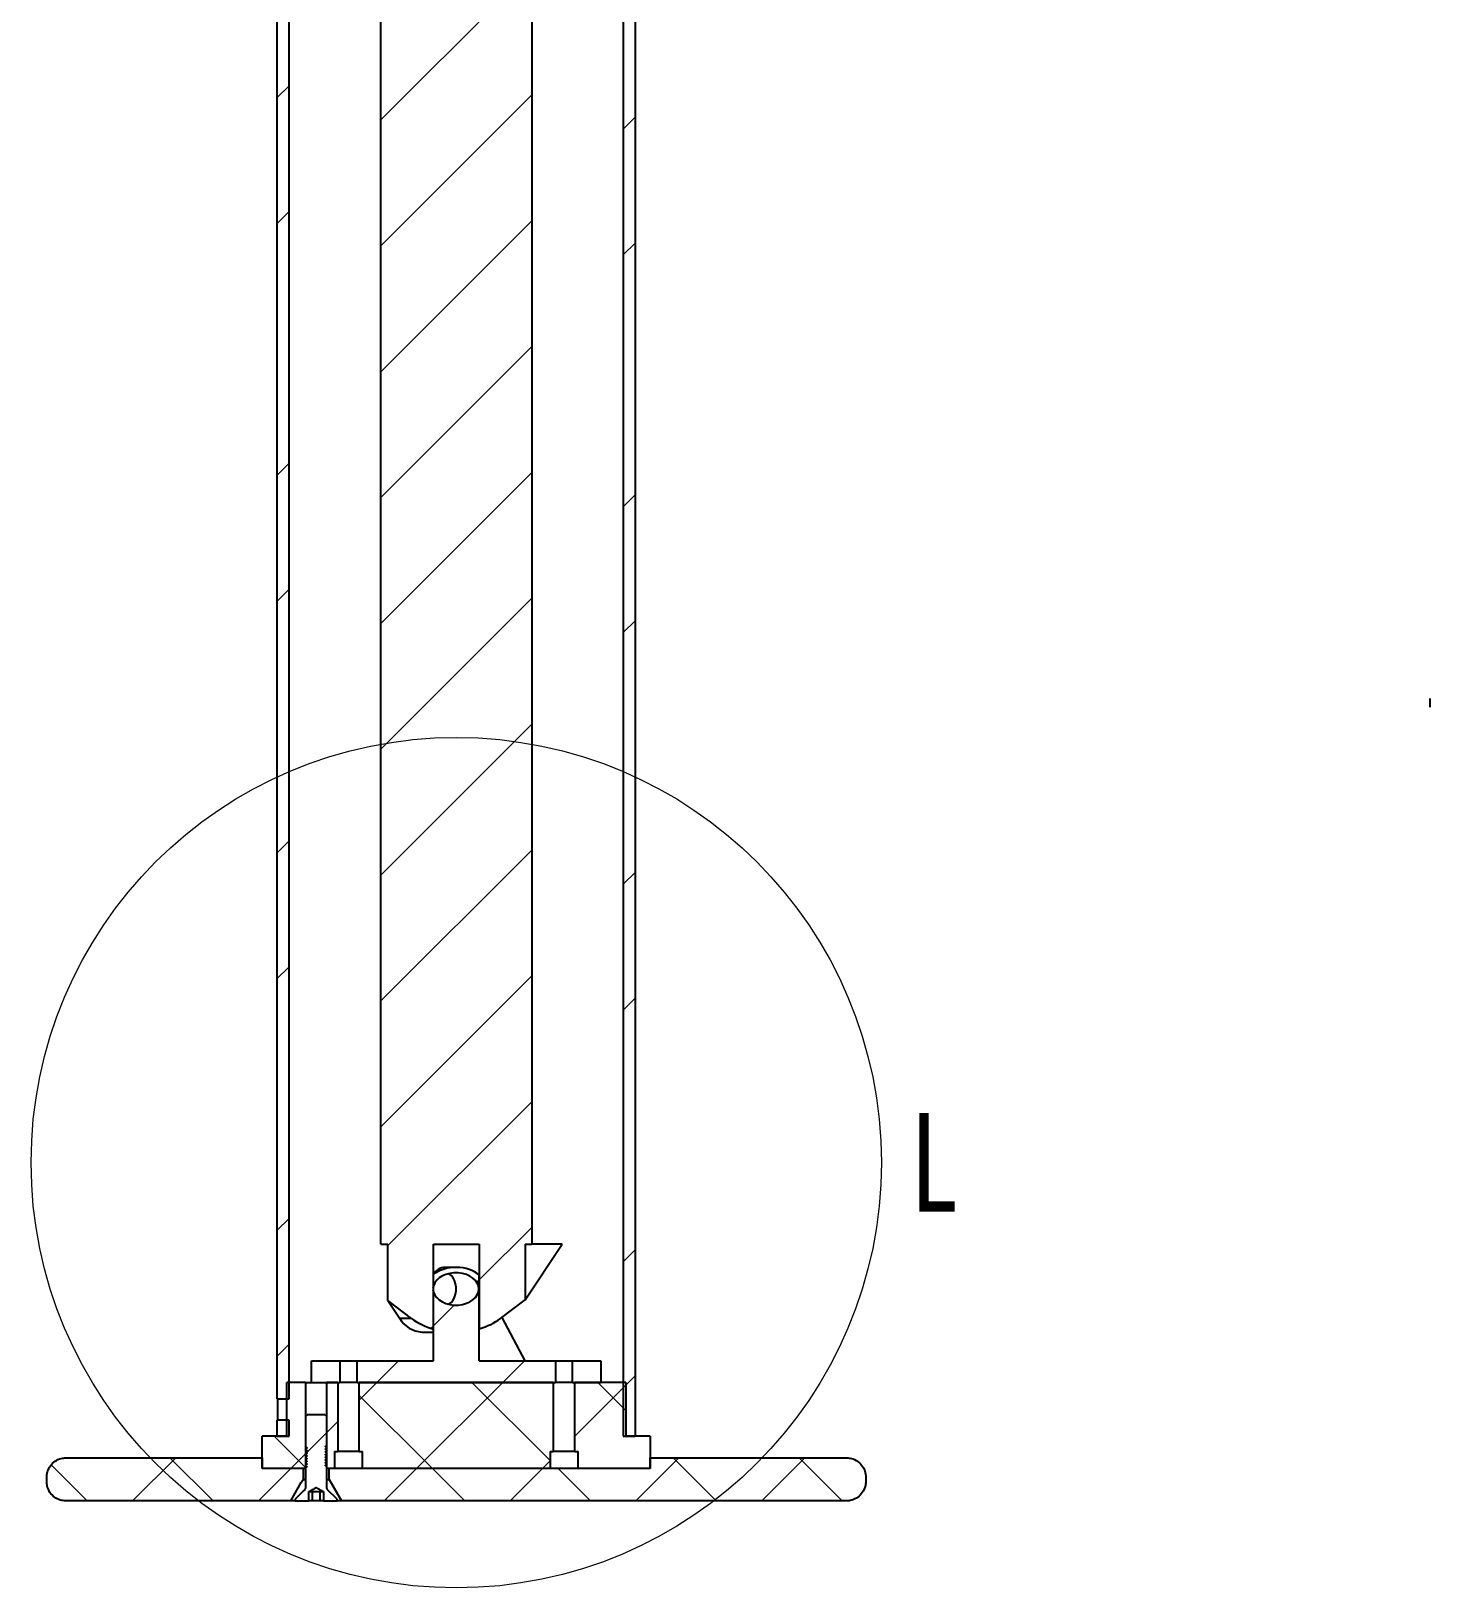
# Paper-space layout 'Sheet12' of a CAD drawing. Header units: millimetres. Extents: x 2 to 418, y -7 to 305.
# Drawn here: x 136.4 to 186.3, y 92 to 147.5 of the extents above; entities that cross this region are included whole.
import ezdxf

# ---------------------------------------------------------------- set-up
doc = ezdxf.new("R2010")
doc.units = ezdxf.units.MM
doc.styles.add('SLDTEXTSTYLE0', font='TXT', dxfattribs={"width": 0.75})

psp = doc.layouts.new('Sheet12')

# ---------------------------------------------------------------- hatches: boundary and pattern name
at = {"linetype": 'Continuous', "lineweight": 18}
h = psp.add_hatch(dxfattribs=at)
h.set_pattern_fill('ANSI31', style=0)
edge = h.paths.add_edge_path(flags=0)
edge.add_line((149.1162, 272.6499), (149.1162, 270.6332))
edge.add_line((149.1162, 270.6332), (146.4509, 270.6332))
edge.add_line((146.4509, 270.6332), (146.4509, 186.0178))
edge.add_line((146.4509, 186.0178), (148.8637, 186.0178))
edge.add_line((148.8637, 186.0178), (148.8637, 104.2686))
edge.add_line((148.8637, 104.2686), (149.1162, 104.2686))
edge.add_line((149.1162, 104.2686), (149.1162, 102.2519))
edge.add_line((149.1162, 102.2519), (149.963, 101.615))
edge.add_ellipse((151.5482, 102.6687), major_axis=(-2.1757, 0), ratio=0.7071068, start_angle=43.22853, end_angle=68.41854)
edge.add_line((150.748, 101.2381), (150.748, 102.5563))
edge.add_ellipse((151.5482, 102.6687), major_axis=(-0.8159, 0), ratio=0.7071068, start_angle=-11.22708, end_angle=11.22708, ccw=False)
edge.add_line((150.748, 102.781), (150.748, 104.2686))
edge.add_line((150.748, 104.2686), (152.3797, 104.2686))
edge.add_line((152.3797, 104.2686), (152.3797, 101.247))
edge.add_ellipse((151.5482, 102.6687), major_axis=(2.1757, 0), ratio=0.7071068, start_angle=292.46855, end_angle=316.77147)
edge.add_line((153.1335, 101.615), (154.0115, 102.2754))
edge.add_line((154.0115, 102.2754), (154.0115, 104.2686))
edge.add_line((154.0115, 104.2686), (154.2483, 104.2686))
edge.add_line((154.2483, 104.2686), (154.2483, 186.0178))
edge.add_line((154.2483, 186.0178), (156.6612, 186.0178))
edge.add_line((156.6612, 186.0178), (156.6612, 270.6332))
edge.add_line((156.6612, 270.6332), (154.0115, 270.6332))
edge.add_line((154.0115, 270.6332), (154.0115, 272.6264))
edge.add_line((154.0115, 272.6264), (153.1335, 273.2868))
edge.add_ellipse((151.5482, 272.2331), major_axis=(2.1757, 0), ratio=0.7071068, start_angle=43.22853, end_angle=67.53145)
edge.add_line((152.3797, 273.6548), (152.3797, 270.6332))
edge.add_line((152.3797, 270.6332), (150.748, 270.6332))
edge.add_line((150.748, 270.6332), (150.748, 272.1208))
edge.add_ellipse((151.5482, 272.2331), major_axis=(-0.8159, 0), ratio=0.7071068, start_angle=-11.22708, end_angle=11.22708, ccw=False)
edge.add_line((150.748, 272.3455), (150.748, 273.6637))
edge.add_ellipse((151.5482, 272.2331), major_axis=(-2.1757, 0), ratio=0.7071068, start_angle=291.58146, end_angle=316.77147)
edge.add_line((149.963, 273.2868), (149.1162, 272.6499))
h = psp.add_hatch(dxfattribs=at)
h.set_pattern_fill('ANSI32', style=0)
h.paths.add_polyline_path([(145.5944, 187.0276), (145.1714, 187.0276), (145.1714, 98.7499), (145.5944, 98.7499)], flags=0)
h = psp.add_hatch(dxfattribs=at)
h.set_pattern_fill('ANSI32', style=0)
h.paths.add_polyline_path([(157.5175, 187.0276), (157.5175, 97.4123), (157.9406, 97.4123), (157.9406, 187.0276)], flags=0)
h = psp.add_hatch(dxfattribs=at)
h.set_pattern_fill('ANSI31', style=0)
edge = h.paths.add_edge_path(flags=0)
edge.add_ellipse((151.5482, 102.6687), major_axis=(1.0879, 0), ratio=0.7071068, start_angle=40.15057, end_angle=137.36195)
edge.add_line((150.748, 103.1897), (150.748, 102.781))
edge.add_ellipse((151.5482, 102.6687), major_axis=(-0.8159, 0), ratio=0.7071068, start_angle=11.22708, end_angle=348.77292, ccw=False)
edge.add_line((150.748, 102.5563), (150.748, 100.1046))
edge.add_line((150.748, 100.1046), (148.0175, 100.1046))
edge.add_line((148.0175, 100.1046), (148.0175, 99.3353))
edge.add_line((148.0175, 99.3353), (155.0945, 99.3353))
edge.add_line((155.0945, 99.3353), (155.0945, 100.1046))
edge.add_line((155.0945, 100.1046), (152.3797, 100.1046))
edge.add_line((152.3797, 100.1046), (152.3797, 103.1647))
h = psp.add_hatch(dxfattribs=at)
h.set_pattern_fill('ANSI31', style=0)
h.paths.add_polyline_path([(146.3965, 100.1046), (146.3965, 99.3353), (147.4023, 99.3353), (147.4023, 100.1046)], flags=0)
h = psp.add_hatch(dxfattribs=at)
h.set_pattern_fill('ANSI31', style=0)
h.paths.add_polyline_path([(156.7156, 100.1046), (155.7097, 100.1046), (155.7097, 99.3353), (156.7156, 99.3353)], flags=0)
h = psp.add_hatch(dxfattribs=at)
h.set_pattern_fill('ANSI37', style=0)
edge = h.paths.add_edge_path(flags=0)
edge.add_spline(control_points=[(146.1714, 96.3783), (146.1796, 96.383), (146.1877, 96.3877), (146.1958, 96.3924), (146.2004, 96.395), (146.2051, 96.3977), (146.2097, 96.4003), (146.2143, 96.403), (146.2189, 96.4056), (146.2235, 96.4083)], knot_values=[0, 0, 0, 0, 0.0003661, 0.0003661, 0.0003661, 0.0005736, 0.0005736, 0.0005736, 0.0007811, 0.0007811, 0.0007811, 0.0007811], weights=[1, 1, 1, 1, 1, 1, 1, 1, 1, 1], degree=3, periodic=0)
edge.add_line((146.2235, 96.4083), (146.2235, 96.4323))
edge.add_spline(control_points=[(146.2235, 96.4323), (146.2154, 96.437), (146.2072, 96.4418), (146.1991, 96.4465), (146.1945, 96.4491), (146.1899, 96.4518), (146.1853, 96.4544), (146.1806, 96.4571), (146.176, 96.4598), (146.1714, 96.4624)], knot_values=[0, 0, 0, 0, 0.0003667, 0.0003667, 0.0003667, 0.0005742, 0.0005742, 0.0005742, 0.0007817, 0.0007817, 0.0007817, 0.0007817], weights=[1, 1, 1, 1, 1, 1, 1, 1, 1, 1], degree=3, periodic=0)
edge.add_line((146.1714, 96.4624), (146.1714, 96.4745))
edge.add_spline(control_points=[(146.1714, 96.4745), (146.1796, 96.4791), (146.1877, 96.4838), (146.1958, 96.4885), (146.2004, 96.4912), (146.2051, 96.4938), (146.2097, 96.4965), (146.2143, 96.4991), (146.2189, 96.5018), (146.2235, 96.5045)], knot_values=[0, 0, 0, 0, 0.0003661, 0.0003661, 0.0003661, 0.0005736, 0.0005736, 0.0005736, 0.0007811, 0.0007811, 0.0007811, 0.0007811], weights=[1, 1, 1, 1, 1, 1, 1, 1, 1, 1], degree=3, periodic=0)
edge.add_line((146.2235, 96.5045), (146.2235, 96.5285))
edge.add_spline(control_points=[(146.2235, 96.5285), (146.2154, 96.5332), (146.2072, 96.5379), (146.1991, 96.5426), (146.1945, 96.5453), (146.1899, 96.5479), (146.1853, 96.5506), (146.1806, 96.5533), (146.176, 96.5559), (146.1714, 96.5586)], knot_values=[0, 0, 0, 0, 0.0003667, 0.0003667, 0.0003667, 0.0005742, 0.0005742, 0.0005742, 0.0007817, 0.0007817, 0.0007817, 0.0007817], weights=[1, 1, 1, 1, 1, 1, 1, 1, 1, 1], degree=3, periodic=0)
edge.add_line((146.1714, 96.5586), (146.1714, 96.5706))
edge.add_spline(control_points=[(146.1714, 96.5706), (146.1796, 96.5753), (146.1877, 96.58), (146.1958, 96.5847), (146.2004, 96.5873), (146.2051, 96.59), (146.2097, 96.5926), (146.2143, 96.5953), (146.2189, 96.598), (146.2235, 96.6006)], knot_values=[0, 0, 0, 0, 0.0003661, 0.0003661, 0.0003661, 0.0005736, 0.0005736, 0.0005736, 0.0007811, 0.0007811, 0.0007811, 0.0007811], weights=[1, 1, 1, 1, 1, 1, 1, 1, 1, 1], degree=3, periodic=0)
edge.add_line((146.2235, 96.6006), (146.2235, 96.6247))
edge.add_spline(control_points=[(146.2235, 96.6247), (146.2154, 96.6294), (146.2072, 96.6341), (146.1991, 96.6388), (146.1945, 96.6414), (146.1899, 96.6441), (146.1853, 96.6468), (146.1806, 96.6494), (146.176, 96.6521), (146.1714, 96.6547)], knot_values=[0, 0, 0, 0, 0.0003667, 0.0003667, 0.0003667, 0.0005742, 0.0005742, 0.0005742, 0.0007817, 0.0007817, 0.0007817, 0.0007817], weights=[1, 1, 1, 1, 1, 1, 1, 1, 1, 1], degree=3, periodic=0)
edge.add_line((146.1714, 96.6547), (146.1714, 96.6668))
edge.add_spline(control_points=[(146.1714, 96.6668), (146.1796, 96.6715), (146.1877, 96.6761), (146.1958, 96.6808), (146.2004, 96.6835), (146.2051, 96.6861), (146.2097, 96.6888), (146.2143, 96.6915), (146.2189, 96.6941), (146.2235, 96.6968)], knot_values=[0, 0, 0, 0, 0.0003661, 0.0003661, 0.0003661, 0.0005736, 0.0005736, 0.0005736, 0.0007811, 0.0007811, 0.0007811, 0.0007811], weights=[1, 1, 1, 1, 1, 1, 1, 1, 1, 1], degree=3, periodic=0)
edge.add_line((146.2235, 96.6968), (146.2235, 96.7208))
edge.add_spline(control_points=[(146.2235, 96.7208), (146.2154, 96.7255), (146.2072, 96.7302), (146.1991, 96.7349), (146.1945, 96.7376), (146.1899, 96.7402), (146.1853, 96.7429), (146.1806, 96.7456), (146.176, 96.7482), (146.1714, 96.7509)], knot_values=[0, 0, 0, 0, 0.0003667, 0.0003667, 0.0003667, 0.0005742, 0.0005742, 0.0005742, 0.0007817, 0.0007817, 0.0007817, 0.0007817], weights=[1, 1, 1, 1, 1, 1, 1, 1, 1, 1], degree=3, periodic=0)
edge.add_line((146.1714, 96.7509), (146.1714, 96.7629))
edge.add_spline(control_points=[(146.1714, 96.7629), (146.1796, 96.7676), (146.1877, 96.7723), (146.1958, 96.777), (146.2004, 96.7796), (146.2051, 96.7823), (146.2097, 96.785), (146.2143, 96.7876), (146.2189, 96.7903), (146.2235, 96.7929)], knot_values=[0, 0, 0, 0, 0.0003661, 0.0003661, 0.0003661, 0.0005736, 0.0005736, 0.0005736, 0.0007811, 0.0007811, 0.0007811, 0.0007811], weights=[1, 1, 1, 1, 1, 1, 1, 1, 1, 1], degree=3, periodic=0)
edge.add_line((146.2235, 96.7929), (146.2235, 96.817))
edge.add_spline(control_points=[(146.2235, 96.817), (146.2154, 96.8217), (146.2072, 96.8264), (146.1991, 96.8311), (146.1945, 96.8337), (146.1899, 96.8364), (146.1853, 96.8391), (146.1806, 96.8417), (146.176, 96.8444), (146.1714, 96.8471)], knot_values=[0, 0, 0, 0, 0.0003667, 0.0003667, 0.0003667, 0.0005742, 0.0005742, 0.0005742, 0.0007817, 0.0007817, 0.0007817, 0.0007817], weights=[1, 1, 1, 1, 1, 1, 1, 1, 1, 1], degree=3, periodic=0)
edge.add_line((146.1714, 96.8471), (146.1714, 96.8591))
edge.add_spline(control_points=[(146.1714, 96.8591), (146.1796, 96.8638), (146.1877, 96.8684), (146.1958, 96.8731), (146.2004, 96.8758), (146.2051, 96.8784), (146.2097, 96.8811), (146.2143, 96.8838), (146.2189, 96.8864), (146.2235, 96.8891)], knot_values=[0, 0, 0, 0, 0.0003661, 0.0003661, 0.0003661, 0.0005736, 0.0005736, 0.0005736, 0.0007811, 0.0007811, 0.0007811, 0.0007811], weights=[1, 1, 1, 1, 1, 1, 1, 1, 1, 1], degree=3, periodic=0)
edge.add_line((146.2235, 96.8891), (146.2235, 96.9131))
edge.add_spline(control_points=[(146.2235, 96.9131), (146.2154, 96.9178), (146.2072, 96.9225), (146.1991, 96.9272), (146.1945, 96.9299), (146.1899, 96.9326), (146.1853, 96.9352), (146.1806, 96.9379), (146.176, 96.9405), (146.1714, 96.9432)], knot_values=[0, 0, 0, 0, 0.0003667, 0.0003667, 0.0003667, 0.0005742, 0.0005742, 0.0005742, 0.0007817, 0.0007817, 0.0007817, 0.0007817], weights=[1, 1, 1, 1, 1, 1, 1, 1, 1, 1], degree=3, periodic=0)
edge.add_line((146.1714, 96.9432), (146.1714, 96.9552))
edge.add_spline(control_points=[(146.1714, 96.9552), (146.1796, 96.9599), (146.1877, 96.9646), (146.1958, 96.9693), (146.2004, 96.9719), (146.2051, 96.9746), (146.2097, 96.9773), (146.2143, 96.9799), (146.2189, 96.9826), (146.2235, 96.9852)], knot_values=[0, 0, 0, 0, 0.0003661, 0.0003661, 0.0003661, 0.0005736, 0.0005736, 0.0005736, 0.0007811, 0.0007811, 0.0007811, 0.0007811], weights=[1, 1, 1, 1, 1, 1, 1, 1, 1, 1], degree=3, periodic=0)
edge.add_line((146.2235, 96.9852), (146.2235, 97.0093))
edge.add_spline(control_points=[(146.2235, 97.0093), (146.2154, 97.014), (146.2072, 97.0187), (146.1991, 97.0234), (146.1945, 97.026), (146.1899, 97.0287), (146.1853, 97.0314), (146.1806, 97.034), (146.176, 97.0367), (146.1714, 97.0394)], knot_values=[0, 0, 0, 0, 0.0003667, 0.0003667, 0.0003667, 0.0005742, 0.0005742, 0.0005742, 0.0007817, 0.0007817, 0.0007817, 0.0007817], weights=[1, 1, 1, 1, 1, 1, 1, 1, 1, 1], degree=3, periodic=0)
edge.add_line((146.1714, 97.0394), (146.1714, 99.3353))
edge.add_line((146.1714, 99.3353), (145.506, 99.3353))
edge.add_line((145.506, 99.3353), (145.506, 97.4123))
edge.add_line((145.506, 97.4123), (144.6329, 97.4123))
edge.add_line((144.6329, 97.4123), (144.6329, 96.2584))
edge.add_line((144.6329, 96.2584), (146.1714, 96.2584))
edge.add_line((146.1714, 96.2584), (146.1714, 96.2821))
edge.add_spline(control_points=[(146.1714, 96.2821), (146.1796, 96.2868), (146.1877, 96.2915), (146.1958, 96.2962), (146.2004, 96.2989), (146.2051, 96.3015), (146.2097, 96.3042), (146.2143, 96.3068), (146.2189, 96.3095), (146.2235, 96.3122)], knot_values=[0, 0, 0, 0, 0.0003661, 0.0003661, 0.0003661, 0.0005736, 0.0005736, 0.0005736, 0.0007811, 0.0007811, 0.0007811, 0.0007811], weights=[1, 1, 1, 1, 1, 1, 1, 1, 1, 1], degree=3, periodic=0)
edge.add_line((146.2235, 96.3122), (146.2235, 96.3362))
edge.add_spline(control_points=[(146.2235, 96.3362), (146.2154, 96.3409), (146.2072, 96.3456), (146.1991, 96.3503), (146.1945, 96.353), (146.1899, 96.3556), (146.1853, 96.3583), (146.1806, 96.361), (146.176, 96.3636), (146.1714, 96.3663)], knot_values=[0, 0, 0, 0, 0.0003667, 0.0003667, 0.0003667, 0.0005742, 0.0005742, 0.0005742, 0.0007817, 0.0007817, 0.0007817, 0.0007817], weights=[1, 1, 1, 1, 1, 1, 1, 1, 1, 1], degree=3, periodic=0)
edge.add_line((146.1714, 96.3663), (146.1714, 96.3783))
h = psp.add_hatch(dxfattribs=at)
h.set_pattern_fill('ANSI37', style=0)
edge = h.paths.add_edge_path(flags=0)
edge.add_spline(control_points=[(146.8884, 96.5532), (146.8966, 96.5485), (146.9047, 96.5438), (146.9129, 96.5391), (146.9175, 96.5364), (146.9221, 96.5338), (146.9267, 96.5311), (146.9313, 96.5285), (146.9359, 96.5258), (146.9405, 96.5231)], knot_values=[0, 0, 0, 0, 0.0003667, 0.0003667, 0.0003667, 0.0005742, 0.0005742, 0.0005742, 0.0007817, 0.0007817, 0.0007817, 0.0007817], weights=[1, 1, 1, 1, 1, 1, 1, 1, 1, 1], degree=3, periodic=0)
edge.add_line((146.9405, 96.5231), (146.9405, 96.5111))
edge.add_spline(control_points=[(146.9405, 96.5111), (146.9324, 96.5064), (146.9242, 96.5017), (146.9161, 96.497), (146.9115, 96.4944), (146.9069, 96.4917), (146.9023, 96.4891), (146.8977, 96.4864), (146.8931, 96.4838), (146.8884, 96.4811)], knot_values=[0, 0, 0, 0, 0.0003661, 0.0003661, 0.0003661, 0.0005736, 0.0005736, 0.0005736, 0.0007811, 0.0007811, 0.0007811, 0.0007811], weights=[1, 1, 1, 1, 1, 1, 1, 1, 1, 1], degree=3, periodic=0)
edge.add_line((146.8884, 96.4811), (146.8884, 96.4571))
edge.add_spline(control_points=[(146.8884, 96.4571), (146.8966, 96.4524), (146.9047, 96.4477), (146.9129, 96.4429), (146.9175, 96.4403), (146.9221, 96.4376), (146.9267, 96.435), (146.9313, 96.4323), (146.9359, 96.4296), (146.9405, 96.427)], knot_values=[0, 0, 0, 0, 0.0003667, 0.0003667, 0.0003667, 0.0005742, 0.0005742, 0.0005742, 0.0007817, 0.0007817, 0.0007817, 0.0007817], weights=[1, 1, 1, 1, 1, 1, 1, 1, 1, 1], degree=3, periodic=0)
edge.add_line((146.9405, 96.427), (146.9405, 96.415))
edge.add_spline(control_points=[(146.9405, 96.415), (146.9324, 96.4103), (146.9242, 96.4056), (146.9161, 96.4009), (146.9115, 96.3982), (146.9069, 96.3956), (146.9023, 96.3929), (146.8977, 96.3903), (146.8931, 96.3876), (146.8884, 96.385)], knot_values=[0, 0, 0, 0, 0.0003661, 0.0003661, 0.0003661, 0.0005736, 0.0005736, 0.0005736, 0.0007811, 0.0007811, 0.0007811, 0.0007811], weights=[1, 1, 1, 1, 1, 1, 1, 1, 1, 1], degree=3, periodic=0)
edge.add_line((146.8884, 96.385), (146.8884, 96.3609))
edge.add_spline(control_points=[(146.8884, 96.3609), (146.8966, 96.3562), (146.9047, 96.3515), (146.9129, 96.3468), (146.9175, 96.3441), (146.9221, 96.3415), (146.9267, 96.3388), (146.9313, 96.3361), (146.9359, 96.3335), (146.9405, 96.3308)], knot_values=[0, 0, 0, 0, 0.0003667, 0.0003667, 0.0003667, 0.0005742, 0.0005742, 0.0005742, 0.0007817, 0.0007817, 0.0007817, 0.0007817], weights=[1, 1, 1, 1, 1, 1, 1, 1, 1, 1], degree=3, periodic=0)
edge.add_line((146.9405, 96.3308), (146.9405, 96.2584))
edge.add_line((146.9405, 96.2584), (147.2099, 96.2584))
edge.add_line((147.2099, 96.2584), (147.2099, 96.8738))
edge.add_line((147.2099, 96.8738), (147.3253, 96.8738))
edge.add_line((147.3253, 96.8738), (147.3253, 99.3353))
edge.add_line((147.3253, 99.3353), (146.9405, 99.3353))
edge.add_line((146.9405, 99.3353), (146.9405, 97.088))
edge.add_spline(control_points=[(146.9405, 97.088), (146.9324, 97.0833), (146.9242, 97.0787), (146.9161, 97.074), (146.9115, 97.0713), (146.9069, 97.0687), (146.9023, 97.066), (146.8977, 97.0633), (146.8931, 97.0607), (146.8884, 97.058)], knot_values=[0, 0, 0, 0, 0.0003661, 0.0003661, 0.0003661, 0.0005736, 0.0005736, 0.0005736, 0.0007811, 0.0007811, 0.0007811, 0.0007811], weights=[1, 1, 1, 1, 1, 1, 1, 1, 1, 1], degree=3, periodic=0)
edge.add_line((146.8884, 97.058), (146.8884, 97.034))
edge.add_spline(control_points=[(146.8884, 97.034), (146.8966, 97.0293), (146.9047, 97.0246), (146.9129, 97.0199), (146.9175, 97.0172), (146.9221, 97.0145), (146.9267, 97.0119), (146.9313, 97.0092), (146.9359, 97.0066), (146.9405, 97.0039)], knot_values=[0, 0, 0, 0, 0.0003667, 0.0003667, 0.0003667, 0.0005742, 0.0005742, 0.0005742, 0.0007817, 0.0007817, 0.0007817, 0.0007817], weights=[1, 1, 1, 1, 1, 1, 1, 1, 1, 1], degree=3, periodic=0)
edge.add_line((146.9405, 97.0039), (146.9405, 96.9919))
edge.add_spline(control_points=[(146.9405, 96.9919), (146.9324, 96.9872), (146.9242, 96.9825), (146.9161, 96.9778), (146.9115, 96.9752), (146.9069, 96.9725), (146.9023, 96.9698), (146.8977, 96.9672), (146.8931, 96.9645), (146.8884, 96.9619)], knot_values=[0, 0, 0, 0, 0.0003661, 0.0003661, 0.0003661, 0.0005736, 0.0005736, 0.0005736, 0.0007811, 0.0007811, 0.0007811, 0.0007811], weights=[1, 1, 1, 1, 1, 1, 1, 1, 1, 1], degree=3, periodic=0)
edge.add_line((146.8884, 96.9619), (146.8884, 96.9378))
edge.add_spline(control_points=[(146.8884, 96.9378), (146.8966, 96.9331), (146.9047, 96.9284), (146.9129, 96.9237), (146.9175, 96.9211), (146.9221, 96.9184), (146.9267, 96.9157), (146.9313, 96.9131), (146.9359, 96.9104), (146.9405, 96.9077)], knot_values=[0, 0, 0, 0, 0.0003667, 0.0003667, 0.0003667, 0.0005742, 0.0005742, 0.0005742, 0.0007817, 0.0007817, 0.0007817, 0.0007817], weights=[1, 1, 1, 1, 1, 1, 1, 1, 1, 1], degree=3, periodic=0)
edge.add_line((146.9405, 96.9077), (146.9405, 96.8957))
edge.add_spline(control_points=[(146.9405, 96.8957), (146.9324, 96.891), (146.9242, 96.8863), (146.9161, 96.8817), (146.9115, 96.879), (146.9069, 96.8763), (146.9023, 96.8737), (146.8977, 96.871), (146.8931, 96.8684), (146.8884, 96.8657)], knot_values=[0, 0, 0, 0, 0.0003661, 0.0003661, 0.0003661, 0.0005736, 0.0005736, 0.0005736, 0.0007811, 0.0007811, 0.0007811, 0.0007811], weights=[1, 1, 1, 1, 1, 1, 1, 1, 1, 1], degree=3, periodic=0)
edge.add_line((146.8884, 96.8657), (146.8884, 96.8417))
edge.add_spline(control_points=[(146.8884, 96.8417), (146.8966, 96.837), (146.9047, 96.8323), (146.9129, 96.8276), (146.9175, 96.8249), (146.9221, 96.8222), (146.9267, 96.8196), (146.9313, 96.8169), (146.9359, 96.8142), (146.9405, 96.8116)], knot_values=[0, 0, 0, 0, 0.0003667, 0.0003667, 0.0003667, 0.0005742, 0.0005742, 0.0005742, 0.0007817, 0.0007817, 0.0007817, 0.0007817], weights=[1, 1, 1, 1, 1, 1, 1, 1, 1, 1], degree=3, periodic=0)
edge.add_line((146.9405, 96.8116), (146.9405, 96.7996))
edge.add_spline(control_points=[(146.9405, 96.7996), (146.9324, 96.7949), (146.9242, 96.7902), (146.9161, 96.7855), (146.9115, 96.7828), (146.9069, 96.7802), (146.9023, 96.7775), (146.8977, 96.7749), (146.8931, 96.7722), (146.8884, 96.7696)], knot_values=[0, 0, 0, 0, 0.0003661, 0.0003661, 0.0003661, 0.0005736, 0.0005736, 0.0005736, 0.0007811, 0.0007811, 0.0007811, 0.0007811], weights=[1, 1, 1, 1, 1, 1, 1, 1, 1, 1], degree=3, periodic=0)
edge.add_line((146.8884, 96.7696), (146.8884, 96.7455))
edge.add_spline(control_points=[(146.8884, 96.7455), (146.8966, 96.7408), (146.9047, 96.7361), (146.9129, 96.7314), (146.9175, 96.7287), (146.9221, 96.7261), (146.9267, 96.7234), (146.9313, 96.7208), (146.9359, 96.7181), (146.9405, 96.7154)], knot_values=[0, 0, 0, 0, 0.0003667, 0.0003667, 0.0003667, 0.0005742, 0.0005742, 0.0005742, 0.0007817, 0.0007817, 0.0007817, 0.0007817], weights=[1, 1, 1, 1, 1, 1, 1, 1, 1, 1], degree=3, periodic=0)
edge.add_line((146.9405, 96.7154), (146.9405, 96.7034))
edge.add_spline(control_points=[(146.9405, 96.7034), (146.9324, 96.6987), (146.9242, 96.694), (146.9161, 96.6894), (146.9115, 96.6867), (146.9069, 96.684), (146.9023, 96.6814), (146.8977, 96.6787), (146.8931, 96.6761), (146.8884, 96.6734)], knot_values=[0, 0, 0, 0, 0.0003661, 0.0003661, 0.0003661, 0.0005736, 0.0005736, 0.0005736, 0.0007811, 0.0007811, 0.0007811, 0.0007811], weights=[1, 1, 1, 1, 1, 1, 1, 1, 1, 1], degree=3, periodic=0)
edge.add_line((146.8884, 96.6734), (146.8884, 96.6494))
edge.add_spline(control_points=[(146.8884, 96.6494), (146.8966, 96.6447), (146.9047, 96.64), (146.9129, 96.6353), (146.9175, 96.6326), (146.9221, 96.6299), (146.9267, 96.6273), (146.9313, 96.6246), (146.9359, 96.6219), (146.9405, 96.6193)], knot_values=[0, 0, 0, 0, 0.0003667, 0.0003667, 0.0003667, 0.0005742, 0.0005742, 0.0005742, 0.0007817, 0.0007817, 0.0007817, 0.0007817], weights=[1, 1, 1, 1, 1, 1, 1, 1, 1, 1], degree=3, periodic=0)
edge.add_line((146.9405, 96.6193), (146.9405, 96.6073))
edge.add_spline(control_points=[(146.9405, 96.6073), (146.9324, 96.6026), (146.9242, 96.5979), (146.9161, 96.5932), (146.9115, 96.5905), (146.9069, 96.5879), (146.9023, 96.5852), (146.8977, 96.5826), (146.8931, 96.5799), (146.8884, 96.5773)], knot_values=[0, 0, 0, 0, 0.0003661, 0.0003661, 0.0003661, 0.0005736, 0.0005736, 0.0005736, 0.0007811, 0.0007811, 0.0007811, 0.0007811], weights=[1, 1, 1, 1, 1, 1, 1, 1, 1, 1], degree=3, periodic=0)
edge.add_line((146.8884, 96.5773), (146.8884, 96.5532))
h = psp.add_hatch(dxfattribs=at)
h.set_pattern_fill('ANSI37', style=0)
h.paths.add_polyline_path([(155.0176, 96.8738), (155.0176, 99.3353), (148.0944, 99.3353), (148.0944, 96.8738), (148.2098, 96.8738), (148.2098, 96.2584), (154.9022, 96.2584), (154.9022, 96.8738)], flags=0)
h = psp.add_hatch(dxfattribs=at)
h.set_pattern_fill('ANSI37', style=0)
h.paths.add_polyline_path([(158.479, 96.2584), (158.479, 97.4123), (157.606, 97.4123), (157.606, 99.3353), (155.7867, 99.3353), (155.7867, 96.8738), (155.9021, 96.8738), (155.9021, 96.2584)], flags=0)
h = psp.add_hatch(dxfattribs=at)
h.set_pattern_fill('ANSI32', style=0)
h.paths.add_polyline_path([(145.1714, 97.9808), (145.1714, 97.4123), (145.5944, 97.4123), (145.5944, 97.9808)], flags=0)
h = psp.add_hatch(dxfattribs=at)
h.set_pattern_fill('ANSI31', style=0)
edge = h.paths.add_edge_path(flags=0)
edge.add_spline(control_points=[(146.9405, 98.1178), (146.9193, 98.139), (146.898, 98.1603), (146.8768, 98.1815)], knot_values=[0.0120213, 0.0120213, 0.0120213, 0.0120213, 0.0131924, 0.0131924, 0.0131924, 0.0131924], weights=[1, 1, 1, 1], degree=3, periodic=0)
edge.add_line((146.8768, 98.1815), (146.2351, 98.1815))
edge.add_spline(control_points=[(146.2351, 98.1815), (146.2139, 98.1603), (146.1927, 98.139), (146.1714, 98.1178)], knot_values=[0.0248538, 0.0248538, 0.0248538, 0.0248538, 0.0260219, 0.0260219, 0.0260219, 0.0260219], weights=[1, 1, 1, 1], degree=3, periodic=0)
edge.add_line((146.1714, 98.1178), (146.1714, 95.5436))
edge.add_spline(control_points=[(146.1714, 95.5436), (146.1714, 95.5421), (146.1714, 95.5407), (146.1712, 95.5393), (146.1707, 95.535), (146.1695, 95.5308), (146.1676, 95.5269), (146.1658, 95.523), (146.1632, 95.5194), (146.1602, 95.5164)], knot_values=[0.0000002, 0.0000002, 0.0000002, 0.0000002, 0.0000558, 0.0000558, 0.0000558, 0.0002258, 0.0002258, 0.0002258, 0.0003956, 0.0003956, 0.0003956, 0.0003956], weights=[1, 1, 1, 1, 1, 1, 1, 1, 1, 1], degree=3, periodic=0)
edge.add_spline(control_points=[(146.1602, 95.5164), (146.1458, 95.502), (146.1315, 95.4877), (146.1171, 95.4733), (146.0137, 95.3699), (145.9102, 95.2665), (145.8068, 95.163)], knot_values=[0.0446747, 0.0446747, 0.0446747, 0.0446747, 0.0454713, 0.0454713, 0.0454713, 0.0512126, 0.0512126, 0.0512126, 0.0512126], weights=[1, 1, 1, 1, 1, 1, 1], degree=3, periodic=0)
edge.add_line((145.8068, 95.163), (145.8068, 95.1046))
edge.add_line((145.8068, 95.1046), (146.2944, 95.1046))
edge.add_line((146.2944, 95.1046), (146.2944, 95.443))
edge.add_line((146.2944, 95.443), (146.3246, 95.443))
edge.add_spline(control_points=[(146.3246, 95.443), (146.3649, 95.4663), (146.4053, 95.4896), (146.4457, 95.5129), (146.4733, 95.5288), (146.5009, 95.5449), (146.5287, 95.5603), (146.5357, 95.5642), (146.5427, 95.5685), (146.5503, 95.5711), (146.552, 95.5717), (146.5538, 95.5721), (146.5556, 95.5722), (146.5574, 95.5722), (146.5593, 95.5719), (146.561, 95.5713), (146.5637, 95.5705), (146.5662, 95.5693), (146.5687, 95.5681), (146.5737, 95.5656), (146.5786, 95.5629), (146.5834, 95.5602), (146.5931, 95.5549), (146.6027, 95.5494), (146.6123, 95.5439), (146.6316, 95.5328), (146.651, 95.5217), (146.6703, 95.5105), (146.7093, 95.4881), (146.7484, 95.4655), (146.7874, 95.443)], knot_values=[0.0000004, 0.0000004, 0.0000004, 0.0000004, 0.0018187, 0.0018187, 0.0018187, 0.0030612, 0.0030612, 0.0030612, 0.003375, 0.003375, 0.003375, 0.003446, 0.003446, 0.003446, 0.0035168, 0.0035168, 0.0035168, 0.0036256, 0.0036256, 0.0036256, 0.0038409, 0.0038409, 0.0038409, 0.0042701, 0.0042701, 0.0042701, 0.0051353, 0.0051353, 0.0051353, 0.0068836, 0.0068836, 0.0068836, 0.0068836], weights=[1, 1, 1, 1, 1, 1, 1, 1, 1, 1, 1, 1, 1, 1, 1, 1, 1, 1, 1, 1, 1, 1, 1, 1, 1, 1, 1, 1, 1, 1, 1], degree=3, periodic=0)
edge.add_line((146.7874, 95.443), (146.8201, 95.443))
edge.add_line((146.8201, 95.443), (146.8201, 95.1046))
edge.add_line((146.8201, 95.1046), (147.3052, 95.1046))
edge.add_line((147.3052, 95.1046), (147.3052, 95.163))
edge.add_spline(control_points=[(147.3052, 95.163), (147.1874, 95.2808), (147.0696, 95.3986), (146.9518, 95.5164)], knot_values=[0.0236993, 0.0236993, 0.0236993, 0.0236993, 0.0301959, 0.0301959, 0.0301959, 0.0301959], weights=[1, 1, 1, 1], degree=3, periodic=0)
edge.add_spline(control_points=[(146.9518, 95.5164), (146.9508, 95.5174), (146.9498, 95.5184), (146.9489, 95.5196), (146.9462, 95.5229), (146.9441, 95.5268), (146.9427, 95.5309), (146.9412, 95.5349), (146.9405, 95.5393), (146.9405, 95.5436)], knot_values=[0.0000003, 0.0000003, 0.0000003, 0.0000003, 0.0000558, 0.0000558, 0.0000558, 0.0002259, 0.0002259, 0.0002259, 0.0003957, 0.0003957, 0.0003957, 0.0003957], weights=[1, 1, 1, 1, 1, 1, 1, 1, 1, 1], degree=3, periodic=0)
edge.add_line((146.9405, 95.5436), (146.9405, 98.1178))
h = psp.add_hatch(dxfattribs=at)
h.set_pattern_fill('ANSI37', style=0)
edge = h.paths.add_edge_path(flags=0)
edge.add_line((137.6329, 95.1046), (145.6503, 95.1046))
edge.add_spline(control_points=[(145.6503, 95.1046), (145.7759, 95.3219), (145.9014, 95.5393), (146.0269, 95.7567), (146.0494, 95.7957), (146.072, 95.8348), (146.0945, 95.8738)], knot_values=[0.0177244, 0.0177244, 0.0177244, 0.0177244, 0.0275142, 0.0275142, 0.0275142, 0.0292716, 0.0292716, 0.0292716, 0.0292716], weights=[1, 1, 1, 1, 1, 1, 1], degree=3, periodic=0)
edge.add_line((146.0945, 95.8738), (146.0945, 96.2584))
edge.add_line((146.0945, 96.2584), (144.6329, 96.2584))
edge.add_line((144.6329, 96.2584), (144.6329, 96.643))
edge.add_line((144.6329, 96.643), (137.6329, 96.643))
edge.add_spline(control_points=[(137.6329, 96.643), (137.5919, 96.643), (137.5507, 96.6393), (137.5104, 96.6321), (137.4341, 96.6184), (137.3592, 96.5913), (137.2917, 96.5531), (137.2243, 96.5149), (137.1625, 96.4646), (137.1116, 96.4062), (137.0606, 96.3479), (137.019, 96.2799), (136.9902, 96.208), (136.9614, 96.1361), (136.9446, 96.0582), (136.9412, 95.9807), (136.9408, 95.9707), (136.9406, 95.9607), (136.9406, 95.9507)], knot_values=[0.0124771, 0.0124771, 0.0124771, 0.0124771, 0.0140853, 0.0140853, 0.0140853, 0.0171338, 0.0171338, 0.0171338, 0.0201823, 0.0201823, 0.0201823, 0.0232308, 0.0232308, 0.0232308, 0.0262792, 0.0262792, 0.0262792, 0.0266689, 0.0266689, 0.0266689, 0.0266689], weights=[1, 1, 1, 1, 1, 1, 1, 1, 1, 1, 1, 1, 1, 1, 1, 1, 1, 1, 1], degree=3, periodic=0)
edge.add_line((136.9406, 95.9507), (136.9406, 95.7969))
edge.add_spline(control_points=[(136.9406, 95.7969), (136.9406, 95.7384), (136.9481, 95.6795), (136.9628, 95.623), (136.9823, 95.548), (137.0149, 95.4753), (137.0581, 95.4109), (137.1013, 95.3466), (137.1562, 95.2889), (137.2183, 95.2425), (137.2803, 95.196), (137.3512, 95.1597), (137.4252, 95.1365), (137.492, 95.1154), (137.5628, 95.1046), (137.6329, 95.1046)], knot_values=[0.0300789, 0.0300789, 0.0300789, 0.0300789, 0.0323762, 0.0323762, 0.0323762, 0.0354247, 0.0354247, 0.0354247, 0.0384732, 0.0384732, 0.0384732, 0.0415217, 0.0415217, 0.0415217, 0.0442775, 0.0442775, 0.0442775, 0.0442775], weights=[1, 1, 1, 1, 1, 1, 1, 1, 1, 1, 1, 1, 1, 1, 1, 1], degree=3, periodic=0)
h = psp.add_hatch(dxfattribs=at)
h.set_pattern_fill('ANSI37', style=0)
edge = h.paths.add_edge_path(flags=0)
edge.add_line((147.4616, 95.1046), (165.479, 95.1046))
edge.add_spline(control_points=[(165.479, 95.1046), (165.5255, 95.1046), (165.5722, 95.1093), (165.6177, 95.1186), (165.6936, 95.1341), (165.7679, 95.1629), (165.8344, 95.2027), (165.9009, 95.2425), (165.9614, 95.2943), (166.011, 95.3538), (166.0606, 95.4134), (166.1006, 95.4823), (166.1277, 95.5549), (166.1446, 95.6003), (166.1569, 95.6478), (166.1639, 95.6958), (166.1689, 95.7292), (166.1714, 95.7631), (166.1714, 95.7969)], knot_values=[0.0457954, 0.0457954, 0.0457954, 0.0457954, 0.0476186, 0.0476186, 0.0476186, 0.0506671, 0.0506671, 0.0506671, 0.0537156, 0.0537156, 0.0537156, 0.0567641, 0.0567641, 0.0567641, 0.0586554, 0.0586554, 0.0586554, 0.0599785, 0.0599785, 0.0599785, 0.0599785], weights=[1, 1, 1, 1, 1, 1, 1, 1, 1, 1, 1, 1, 1, 1, 1, 1, 1, 1, 1], degree=3, periodic=0)
edge.add_line((166.1714, 95.7969), (166.1714, 95.9507))
edge.add_spline(control_points=[(166.1714, 95.9507), (166.1714, 95.9892), (166.1681, 96.0278), (166.1617, 96.0657), (166.1489, 96.1421), (166.1226, 96.2173), (166.0852, 96.2852), (166.0478, 96.353), (165.9981, 96.4153), (165.9403, 96.467), (165.9042, 96.4993), (165.8644, 96.5279), (165.8222, 96.552), (165.755, 96.5904), (165.6801, 96.6177), (165.6039, 96.6317), (165.5628, 96.6392), (165.5208, 96.643), (165.479, 96.643)], knot_values=[0.0491597, 0.0491597, 0.0491597, 0.0491597, 0.0506671, 0.0506671, 0.0506671, 0.0537156, 0.0537156, 0.0537156, 0.0567641, 0.0567641, 0.0567641, 0.0586554, 0.0586554, 0.0586554, 0.0617039, 0.0617039, 0.0617039, 0.0633428, 0.0633428, 0.0633428, 0.0633428], weights=[1, 1, 1, 1, 1, 1, 1, 1, 1, 1, 1, 1, 1, 1, 1, 1, 1, 1, 1], degree=3, periodic=0)
edge.add_line((165.479, 96.643), (158.479, 96.643))
edge.add_line((158.479, 96.643), (158.479, 96.2584))
edge.add_line((158.479, 96.2584), (147.0174, 96.2584))
edge.add_line((147.0174, 96.2584), (147.0174, 95.8738))
edge.add_spline(control_points=[(147.0174, 95.8738), (147.1655, 95.6174), (147.3135, 95.361), (147.4616, 95.1046)], knot_values=[0.0529324, 0.0529324, 0.0529324, 0.0529324, 0.0644171, 0.0644171, 0.0644171, 0.0644171], weights=[1, 1, 1, 1], degree=3, periodic=0)

# ---------------------------------------------------------------- linework, layer by layer
at = {"color": 7, "linetype": 'Continuous', "lineweight": 25}
for p, q in [((145.1714, 98.7499), (145.1714, 187.0276)), ((145.5944, 98.7499), (145.5944, 187.0276)), ((157.5175, 187.0276), (157.5175, 97.4123)), ((157.9406, 187.0276), (157.9406, 97.4123)), ((148.8637, 104.2686), (148.8637, 186.0178)), ((154.2483, 186.0178), (154.2483, 104.2686)), ((186.2998, 123.7359), (186.2998, 123.4219)), ((148.8637, 104.2686), (149.1162, 104.2686)), ((149.1162, 102.2519), (149.1162, 104.2686)), ((150.748, 104.2686), (152.3797, 104.2686)), ((150.748, 102.781), (150.748, 104.2686)), ((152.3797, 104.2686), (152.3797, 101.247)), ((154.0115, 104.2686), (154.2483, 104.2686)), ((154.0115, 104.2686), (154.0115, 102.2754)), ((154.0115, 102.2754), (155.3363, 104.2686)), ((155.3363, 104.2686), (154.2483, 104.2686)), ((151.5482, 103.4379), (151.1481, 103.4379)), ((150.748, 102.781), (150.748, 103.1897)), ((152.3797, 100.1046), (152.3797, 103.1647)), ((149.963, 101.615), (149.1162, 102.2519)), ((149.1162, 102.2519), (149.5396, 101.615)), ((150.748, 100.1046), (150.748, 102.5563)), ((150.748, 101.2381), (150.748, 102.5563)), ((153.1335, 101.615), (154.0115, 102.2754)), ((153.183, 101.6522), (154.0037, 100.1046)), ((149.963, 101.615), (149.5396, 101.615)), ((150.3322, 101.1302), (150.748, 101.1302)), ((146.3965, 99.3353), (146.3965, 100.1046)), ((146.3965, 100.1046), (147.4023, 100.1046)), ((147.4023, 100.1046), (147.4023, 99.3353)), ((147.4023, 100.1046), (148.0175, 100.1046)), ((148.0175, 99.3353), (148.0175, 100.1046)), ((148.0175, 100.1046), (150.748, 100.1046)), ((152.3797, 100.1046), (155.0945, 100.1046)), ((155.0945, 100.1046), (155.0945, 99.3353)), ((155.0945, 100.1046), (155.7097, 100.1046)), ((155.7097, 99.3353), (155.7097, 100.1046)), ((155.7097, 100.1046), (156.7156, 100.1046)), ((156.7156, 100.1046), (156.7156, 99.3353)), ((145.506, 97.4123), (145.506, 99.3353)), ((146.1714, 99.3353), (145.506, 99.3353)), ((146.1714, 99.3353), (146.1714, 97.0394)), ((146.1714, 99.3353), (146.3965, 99.3353)), ((146.3965, 99.3353), (147.4023, 99.3353)), ((146.9405, 97.088), (146.9405, 99.3353)), ((147.3253, 99.3353), (146.9405, 99.3353)), ((147.3253, 99.3353), (147.3253, 96.8738)), ((148.0175, 99.3353), (147.4023, 99.3353)), ((148.0175, 99.3353), (155.0945, 99.3353)), ((148.0944, 96.8738), (148.0944, 99.3353)), ((155.0176, 99.3353), (148.0944, 99.3353)), ((155.0176, 99.3353), (155.0176, 96.8738)), ((155.7097, 99.3353), (155.0945, 99.3353)), ((155.7097, 99.3353), (156.7156, 99.3353)), ((155.7867, 96.8738), (155.7867, 99.3353)), ((157.606, 99.3353), (155.7867, 99.3353)), ((157.606, 99.3353), (157.606, 97.4123)), ((145.1714, 98.7499), (145.5944, 98.7499)), ((145.5944, 97.9808), (145.1714, 97.9808)), ((145.1714, 97.4123), (145.1714, 97.9808)), ((145.5944, 97.4123), (145.5944, 97.9808)), ((146.1714, 98.1178), (146.2351, 98.1815)), ((146.1714, 98.1178), (146.1714, 95.5436)), ((146.8768, 98.1815), (146.2351, 98.1815)), ((146.8768, 98.1815), (146.9405, 98.1178)), ((146.9405, 95.5436), (146.9405, 98.1178)), ((144.6329, 96.2584), (144.6329, 97.4123)), ((145.506, 97.4123), (144.6329, 97.4123)), ((145.1714, 97.4123), (145.5944, 97.4123)), ((157.5175, 97.4123), (157.9406, 97.4123)), ((158.479, 97.4123), (157.606, 97.4123)), ((158.479, 97.4123), (158.479, 96.2584)), ((137.6329, 96.643), (144.6329, 96.643)), ((144.6329, 96.643), (144.6329, 96.2584)), ((146.1714, 96.9552), (146.1714, 96.9432)), ((146.1714, 96.8591), (146.1714, 96.8471)), ((146.1714, 96.7629), (146.1714, 96.7509)), ((146.1781, 96.6655), (146.1714, 96.6668)), ((146.1714, 96.6668), (146.1714, 96.6547)), ((146.2269, 97.0085), (146.2235, 97.0093)), ((146.2235, 97.0093), (146.2235, 96.9852)), ((146.2269, 96.9124), (146.2235, 96.9131)), ((146.2235, 96.9131), (146.2235, 96.8891)), ((146.2269, 96.8162), (146.2235, 96.817)), ((146.2235, 96.817), (146.2235, 96.7929)), ((146.2269, 96.7201), (146.2235, 96.7208)), ((146.2235, 96.7208), (146.2235, 96.6968)), ((146.8884, 97.034), (146.8849, 97.0348)), ((146.8884, 97.034), (146.8884, 97.058)), ((146.8884, 96.9378), (146.8884, 96.9619)), ((146.8884, 96.8417), (146.8884, 96.8657)), ((146.8884, 96.7455), (146.8884, 96.7696)), ((146.8884, 96.6494), (146.8884, 96.6734)), ((146.9405, 96.9919), (146.9339, 96.9931)), ((146.9405, 96.8957), (146.9339, 96.897)), ((146.9405, 96.7996), (146.9339, 96.8008)), ((146.9405, 96.7034), (146.9339, 96.7047)), ((146.9405, 96.9919), (146.9405, 97.0039)), ((146.9405, 96.8957), (146.9405, 96.9077)), ((146.9405, 96.7996), (146.9405, 96.8116)), ((146.9405, 96.7034), (146.9405, 96.7154)), ((147.2099, 96.8738), (147.3253, 96.8738)), ((147.2099, 96.8738), (147.2099, 96.2584)), ((148.0944, 96.8738), (147.3253, 96.8738)), ((148.0944, 96.8738), (148.2098, 96.8738)), ((148.2098, 96.2584), (148.2098, 96.8738)), ((154.9022, 96.8738), (155.0176, 96.8738)), ((154.9022, 96.8738), (154.9022, 96.2584)), ((155.7867, 96.8738), (155.0176, 96.8738)), ((155.7867, 96.8738), (155.9021, 96.8738)), ((155.9021, 96.2584), (155.9021, 96.8738)), ((158.479, 96.2584), (158.479, 96.643)), ((158.479, 96.643), (165.479, 96.643)), ((146.0945, 96.2584), (144.6329, 96.2584)), ((146.1714, 96.2584), (144.6329, 96.2584)), ((146.0945, 96.2584), (146.0945, 95.8738)), ((146.1781, 96.5693), (146.1714, 96.5706)), ((146.1714, 96.5706), (146.1714, 96.5586)), ((146.1714, 96.4745), (146.1714, 96.4624)), ((146.1781, 96.377), (146.1714, 96.3783)), ((146.1714, 96.3783), (146.1714, 96.3663)), ((146.1714, 96.2821), (146.1714, 96.2584)), ((146.2269, 96.6239), (146.2235, 96.6247)), ((146.2235, 96.6247), (146.2235, 96.6006)), ((146.2269, 96.5278), (146.2235, 96.5285)), ((146.2235, 96.5285), (146.2235, 96.5045)), ((146.2269, 96.4316), (146.2235, 96.4323)), ((146.2235, 96.4323), (146.2235, 96.4083)), ((146.2269, 96.3354), (146.2235, 96.3362)), ((146.2235, 96.3362), (146.2235, 96.3122)), ((146.8884, 96.5532), (146.8884, 96.5773)), ((146.8884, 96.4571), (146.8884, 96.4811)), ((146.8884, 96.3609), (146.8884, 96.385)), ((146.9405, 96.415), (146.9339, 96.4162)), ((146.9405, 96.6073), (146.9405, 96.6193)), ((146.9405, 96.5111), (146.9405, 96.5231)), ((146.9405, 96.415), (146.9405, 96.427)), ((146.9405, 96.2584), (146.9405, 96.3308)), ((147.2099, 96.2584), (146.9405, 96.2584)), ((147.0174, 95.8738), (147.0174, 96.2584)), ((158.479, 96.2584), (147.0174, 96.2584)), ((154.9022, 96.2584), (148.2098, 96.2584)), ((158.479, 96.2584), (155.9021, 96.2584)), ((136.9406, 95.7969), (136.9406, 95.9507)), ((146.0945, 95.8738), (146.1714, 95.8738)), ((146.9405, 95.8738), (147.0174, 95.8738)), ((147.0174, 95.8738), (147.4616, 95.1046)), ((166.1714, 95.9507), (166.1714, 95.7969)), ((145.6503, 95.1046), (137.6329, 95.1046)), ((145.8068, 95.1046), (145.6503, 95.1046)), ((145.8068, 95.163), (145.8068, 95.1046)), ((145.8068, 95.1046), (146.2944, 95.1046)), ((146.3246, 95.443), (146.2944, 95.443)), ((146.2944, 95.1046), (146.2944, 95.443)), ((146.4202, 95.1046), (146.2944, 95.1046)), ((146.3246, 95.443), (146.3544, 95.443)), ((146.3544, 95.443), (146.5539, 95.443)), ((146.4202, 95.443), (146.4202, 95.1046)), ((146.6875, 95.1046), (146.4202, 95.1046)), ((146.5539, 95.443), (146.7554, 95.443)), ((146.6875, 95.443), (146.6875, 95.1046)), ((146.8201, 95.1046), (146.6875, 95.1046)), ((146.7554, 95.443), (146.7874, 95.443)), ((146.8201, 95.443), (146.7874, 95.443)), ((146.8201, 95.443), (146.8201, 95.1046)), ((146.8201, 95.1046), (147.3052, 95.1046)), ((147.3052, 95.163), (146.9518, 95.5164)), ((147.3052, 95.1046), (147.3052, 95.163)), ((147.4616, 95.1046), (147.3052, 95.1046)), ((165.479, 95.1046), (147.4616, 95.1046))]:
    psp.add_line(p, q, dxfattribs=at)
at = {"color": 7, "linetype": 'Continuous', "lineweight": 25, "flags": 128}
for points in [[(151.2815, 102.1234), (151.2959, 102.1309), (151.3747, 102.1889), (151.4428, 102.2697), (151.4968, 102.3693), (151.5344, 102.4832), (151.5536, 102.6058), (151.5536, 102.7315), (151.5344, 102.8541), (151.4968, 102.968), (151.4428, 103.0677), (151.3747, 103.1484), (151.2959, 103.2064), (151.2815, 103.2139)], [(151.2815, 102.1234), (151.2959, 102.1309), (151.3747, 102.1889), (151.4428, 102.2697), (151.4968, 102.3693), (151.5344, 102.4832), (151.5536, 102.6058), (151.5536, 102.7315), (151.5344, 102.8541), (151.4968, 102.968), (151.4428, 103.0677), (151.3747, 103.1484), (151.2959, 103.2064), (151.2815, 103.2139)], [(146.1714, 97.0394), (146.1853, 97.0314), (146.1991, 97.0234), (146.2235, 97.0093)], [(146.2235, 96.9852), (146.2097, 96.9773), (146.1958, 96.9693), (146.1714, 96.9552)], [(146.1714, 96.9432), (146.1853, 96.9352), (146.1991, 96.9272), (146.2235, 96.9131)], [(146.2235, 96.8891), (146.2097, 96.8811), (146.1958, 96.8731), (146.1714, 96.8591)], [(146.1714, 96.8471), (146.1853, 96.8391), (146.1991, 96.8311), (146.2235, 96.817)], [(146.2235, 96.7929), (146.2097, 96.785), (146.1958, 96.777), (146.1714, 96.7629)], [(146.1714, 96.7509), (146.1853, 96.7429), (146.1991, 96.7349), (146.2235, 96.7208)], [(146.2235, 96.6968), (146.2097, 96.6888), (146.1958, 96.6808), (146.1714, 96.6668)], [(146.1714, 96.6547), (146.1853, 96.6468), (146.1991, 96.6388), (146.2235, 96.6247)], [(146.8884, 97.058), (146.9023, 97.066), (146.9161, 97.074), (146.9405, 97.088)], [(146.9405, 97.0039), (146.9267, 97.0119), (146.9129, 97.0199), (146.8884, 97.034)], [(146.8884, 96.9619), (146.9023, 96.9698), (146.9161, 96.9778), (146.9405, 96.9919)], [(146.9405, 96.9077), (146.9267, 96.9157), (146.9129, 96.9237), (146.8884, 96.9378)], [(146.8884, 96.8657), (146.9023, 96.8737), (146.9161, 96.8817), (146.9405, 96.8957)], [(146.9405, 96.8116), (146.9267, 96.8196), (146.9129, 96.8276), (146.8884, 96.8417)], [(146.8884, 96.7696), (146.9023, 96.7775), (146.9161, 96.7855), (146.9405, 96.7996)], [(146.9405, 96.7154), (146.9267, 96.7234), (146.9129, 96.7314), (146.8884, 96.7455)], [(146.8884, 96.6734), (146.9023, 96.6814), (146.9161, 96.6894), (146.9405, 96.7034)], [(146.9405, 96.6193), (146.9267, 96.6273), (146.9129, 96.6353), (146.8884, 96.6494)], [(146.2235, 96.6006), (146.2097, 96.5926), (146.1958, 96.5847), (146.1714, 96.5706)], [(146.1714, 96.5586), (146.1853, 96.5506), (146.1991, 96.5426), (146.2235, 96.5285)], [(146.2235, 96.5045), (146.2097, 96.4965), (146.1958, 96.4885), (146.1714, 96.4745)], [(146.1714, 96.4624), (146.1853, 96.4544), (146.1991, 96.4465), (146.2235, 96.4323)], [(146.2235, 96.4083), (146.2097, 96.4003), (146.1958, 96.3924), (146.1714, 96.3783)], [(146.1714, 96.3663), (146.1853, 96.3583), (146.1991, 96.3503), (146.2235, 96.3362)], [(146.2235, 96.3122), (146.2097, 96.3042), (146.1958, 96.2962), (146.1714, 96.2821)], [(146.8884, 96.5773), (146.9023, 96.5852), (146.9161, 96.5932), (146.9405, 96.6073)], [(146.9405, 96.5231), (146.9267, 96.5311), (146.9129, 96.5391), (146.8884, 96.5532)], [(146.8884, 96.4811), (146.9023, 96.4891), (146.9161, 96.497), (146.9405, 96.5111)], [(146.9405, 96.427), (146.9267, 96.435), (146.9129, 96.4429), (146.8884, 96.4571)], [(146.8884, 96.385), (146.9023, 96.3929), (146.9161, 96.4009), (146.9405, 96.415)], [(146.9405, 96.3308), (146.9267, 96.3388), (146.9129, 96.3468), (146.8884, 96.3609)], [(145.6503, 95.1046), (146.0269, 95.7567), (146.0945, 95.8738)], [(146.1602, 95.5164), (146.1171, 95.4733), (145.8068, 95.163)]]:
    psp.add_lwpolyline(points, dxfattribs=at)
at = {"color": 7, "linetype": 'Continuous', "lineweight": 18}
psp.add_circle((151.556, 107.1739), 15.1704, dxfattribs=at)
at = {"color": 7, "linetype": 'Continuous', "lineweight": 25}
for centre, radius, start, end in [((151.1684, 102.9585), 0.4798, 92.42181, 151.19558), ((149.9268, 102.6687), 0.8134, 355.41229, 4.58771), ((150.3861, 102.1088), 0.9801, 210.25657, 266.84628)]:
    psp.add_arc(centre, radius, start, end, dxfattribs=at)
for major_axis, start_param, end_param in [((1.0879, 0), 0.7007597, 2.3974183), ((-0.8159, 0), 6.0872358, 6.4791348), ((-0.8159, 0), 0.1959495, 6.0872358), ((-2.1757, 0), 0.7544802, 1.1941287), ((2.1757, 0), 5.1045392, 5.5287051)]:
    psp.add_ellipse((151.5482, 102.6687), major_axis=major_axis, ratio=0.7071068, start_param=start_param, end_param=end_param, dxfattribs=at)
for points, knots in [([(145.1714, 98.7499), (145.1714, 98.7493), (145.1716, 98.7465), (145.1733, 98.7177), (145.1772, 98.6416), (145.1811, 98.5339), (145.1833, 98.4073), (145.1828, 98.276), (145.1798, 98.1547), (145.1757, 98.0578), (145.1722, 97.9944), (145.1716, 97.9852), (145.1714, 97.9808)], [0, 0, 0, 0, 0.0307145, 0.1392764, 0.2479107, 0.3567169, 0.4655268, 0.5741655, 0.6827257, 0.7914221, 0.9002572, 1, 1, 1, 1]), ([(136.9406, 95.9507), (136.9407, 95.9607), (136.9419, 96.0482), (136.9781, 96.213), (137.1015, 96.4151), (137.2851, 96.564), (137.4733, 96.6345), (137.5919, 96.6408), (137.6329, 96.643)], [0, 0, 0, 0, 0.0277367, 0.2424012, 0.4570657, 0.6717303, 0.8863949, 1, 1, 1, 1]), ([(165.479, 96.643), (165.5209, 96.6408), (165.6402, 96.6343), (165.8012, 96.573), (165.9674, 96.454), (166.0962, 96.2916), (166.1636, 96.1052), (166.1694, 95.9892), (166.1714, 95.9507)], [0, 0, 0, 0, 0.1156836, 0.3302103, 0.4644792, 0.6790059, 0.8935326, 1, 1, 1, 1]), ([(137.6329, 95.1046), (137.5626, 95.1108), (137.4145, 95.124), (137.2101, 95.2327), (137.0479, 95.4033), (136.9552, 95.6021), (136.945, 95.7383), (136.9406, 95.7969)], [0, 0, 0, 0, 0.1940872, 0.4087551, 0.623423, 0.8380909, 1, 1, 1, 1]), ([(146.1602, 95.5164), (146.1629, 95.5197), (146.1684, 95.5264), (146.1712, 95.5364), (146.1714, 95.5421), (146.1714, 95.5436)], [0, 0, 0, 0, 0.4285472, 0.8578099, 1, 1, 1, 1]), ([(146.7874, 95.443), (146.7484, 95.4655), (146.69, 95.4992), (146.622, 95.5383), (146.5883, 95.5576), (146.5712, 95.5669), (146.5621, 95.5713), (146.5556, 95.5726), (146.5441, 95.5696), (146.5083, 95.5478), (146.4327, 95.506), (146.3649, 95.4665), (146.3246, 95.443)], [0, 0, 0, 0, 0.2546677, 0.380705, 0.44323, 0.4745792, 0.4904091, 0.5006557, 0.5109442, 0.5563801, 0.736461, 1, 1, 1, 1]), ([(146.9405, 95.5436), (146.9409, 95.5393), (146.9418, 95.5306), (146.9469, 95.5216), (146.9508, 95.5174), (146.9518, 95.5164)], [0, 0, 0, 0, 0.4287079, 0.8579185, 1, 1, 1, 1]), ([(166.1714, 95.7969), (166.1699, 95.7631), (166.1663, 95.6807), (166.1248, 95.5249), (166.0213, 95.3451), (165.8412, 95.1921), (165.6496, 95.1148), (165.5255, 95.1074), (165.479, 95.1046)], [0, 0, 0, 0, 0.0935321, 0.2278035, 0.4423344, 0.6568653, 0.8713962, 1, 1, 1, 1])]:
    psp.add_open_spline(points, degree=3, knots=knots, dxfattribs=at)

# ---------------------------------------------------------------- texts
at = {"color": 7, "linetype": 'Continuous', "lineweight": 18, "insert": (167.7201, 108.948), "char_height": 3.5278, "attachment_point": 1, "style": 'SLDTEXTSTYLE0'}
psp.add_mtext('L', dxfattribs=at)

doc.saveas('drawing.dxf')
